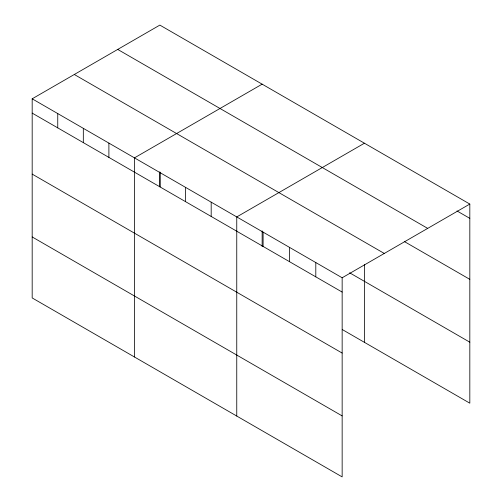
<?xml version="1.0" encoding="UTF-8"?>
<svg xmlns="http://www.w3.org/2000/svg" width="502" height="502" viewBox="0 0 502 502"><rect width="100%" height="100%" fill="white"/><g stroke="black" fill="none" stroke-linecap="round" stroke-linejoin="round"><path stroke-width="0.75" d="M32.178 98.812L342.151 277.775L342.151 476.9L32.178 297.937L32.178 98.812L159.849 25.1L469.822 204.063L469.822 403.188L342.226 329.519M262.144 84.154L134.467 157.866L134.467 356.997M364.433 143.214L236.756 216.927L236.756 416.051M342.151 277.775L469.822 204.063M456.989 210.947L469.822 218.357M117.719 49.428L427.691 228.385M404.292 241.518L469.822 279.35M74.309 74.491L384.281 253.447M349.63 272.799L469.822 342.195M32.178 113.107L342.151 292.07M32.178 174.106L342.151 353.063M32.178 236.944L342.151 415.907M364.433 264.485L364.433 342.339M315.802 262.559L315.802 276.859M289.453 247.348L289.453 261.649M263.104 232.137L263.104 246.438M262.144 230.895L262.144 246.532M211.185 202.162L211.185 216.456M185.614 187.397L185.614 201.697M160.038 172.632L160.038 186.932M159.849 171.835L159.849 186.694M108.896 143.108L108.896 157.402M83.319 128.343L83.319 142.637M57.749 113.577L57.749 127.872"/></g></svg>
